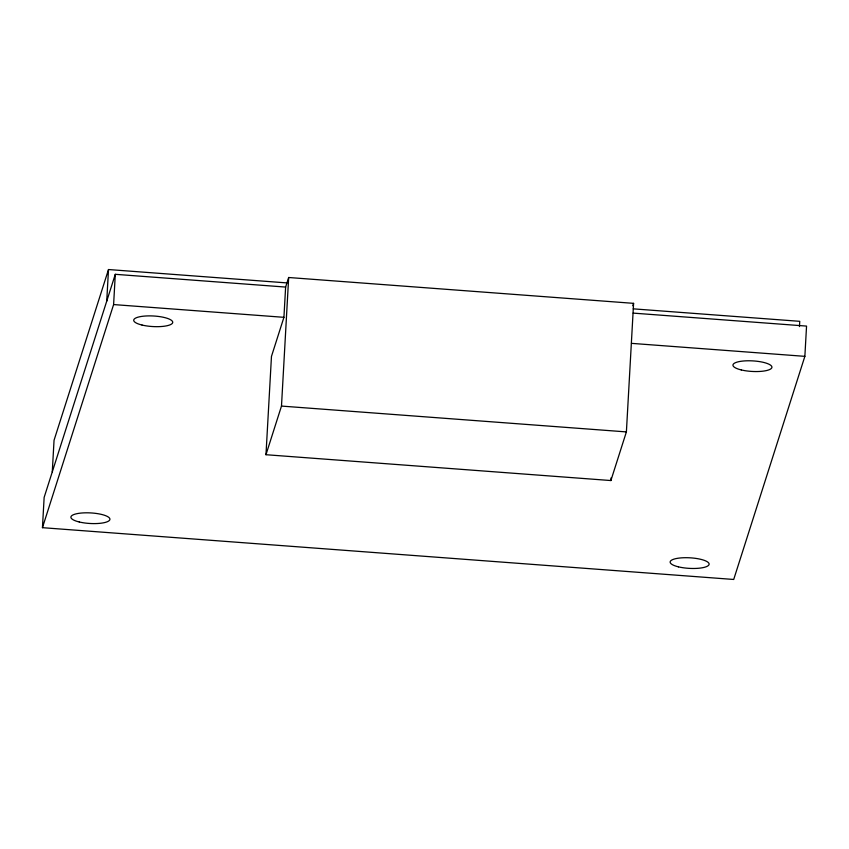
<?xml version="1.0" encoding="UTF-8"?>
<svg xmlns="http://www.w3.org/2000/svg" width="849" height="849" viewBox="0 0 849 849"><rect width="100%" height="100%" fill="white"/><g stroke="black" fill="none" stroke-linecap="round" stroke-linejoin="round"><path stroke-width="1.27" d="M633.163 313.111L806.55 326.09L804.863 356.347L733.706 579.464L42.45 527.675L44.137 497.429L115.294 274.312L285.625 287.068L288.671 277.506L633.587 303.348L626.392 431.908L610.887 480.545L265.97 454.714L271.468 356.4L283.927 317.324L285.625 287.068M52.277 471.906L54.049 440.281L108.502 269.536L286.93 282.908M106.73 301.162L108.502 269.536M42.45 527.675L113.607 304.568L115.294 274.312M265.97 454.714L281.486 406.077L288.671 277.506M610.887 480.545L611.036 477.923M799.461 326.589L799.758 321.325L633.216 308.845M632.823 305.736L633.587 303.348M113.607 304.568L283.927 317.324M631.476 343.357L804.863 356.347M281.486 406.077L626.392 431.908M678.457 566.856A19.548 5.296 3.2 0 0 709.064 564.553A19.548 5.296 3.2 0 0 681.322 557.867A19.548 5.296 3.2 0 0 678.457 566.856M79.244 521.976A19.548 5.296 3.2 0 0 109.861 519.662A19.548 5.296 3.2 0 0 82.109 512.976A19.548 5.296 3.2 0 0 79.244 521.976M142.048 325.05A19.548 5.296 3.2 0 0 172.665 322.737A19.548 5.296 3.2 0 0 144.924 316.051A19.548 5.296 3.2 0 0 142.048 325.05M741.262 369.931A19.548 5.296 3.2 0 0 771.868 367.617A19.548 5.296 3.2 0 0 744.127 360.942A19.548 5.296 3.2 0 0 741.262 369.931"/></g></svg>
